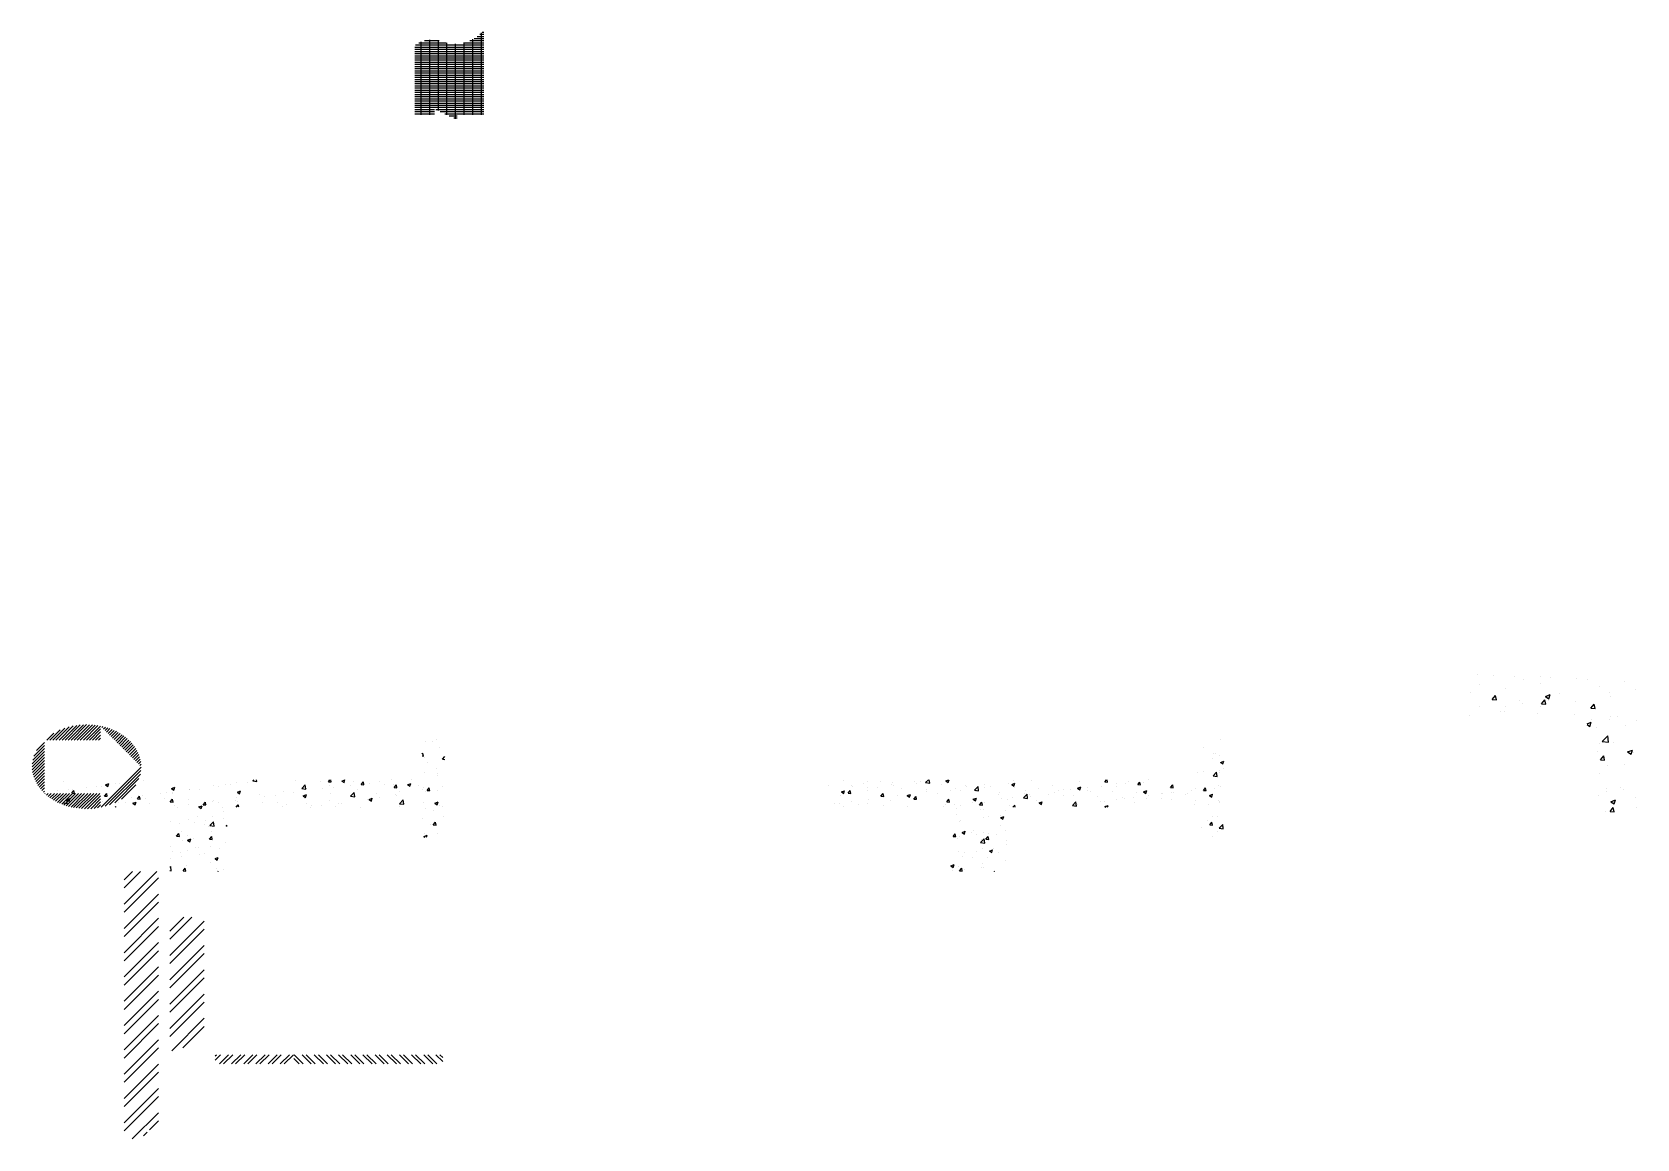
# Paper-space layout 'Layout1' of a CAD drawing. Extents: x -48985 to 14169573, y -18818 to 9731621.
# Drawn here: x 1650 to 36656, y 48474 to 72622 of the extents above; entities that cross this region are included whole.
import ezdxf

# ---------------------------------------------------------------- set-up
doc = ezdxf.new("R2010")
doc.units = 0
doc.header["$LTSCALE"] = 1000
doc.layers.get('0').update_dxf_attribs({"linetype": 'CONTINUOUS'})
doc.layers.add('DIM', color=2, linetype='CONTINUOUS')

# ---------------------------------------------------------------- blocks, each defined once
blk = doc.blocks.new('*X')
at = {"color": 0}
for p, q in [((59569, 52828), (59569, 52828)), ((59735, 52837), (59735, 52837)), ((59806, 52888), (59806, 52888)), ((76915, 52871), (76915, 52871)), ((59500, 52558), (59517, 52579)), ((59500, 52519), (59529, 52516)), ((59529, 52516), (59517, 52579)), ((59884, 52695), (59884, 52695)), ((59944, 52452), (60000, 52510)), ((76554, 52697), (76554, 52697)), ((76764, 52562), (76764, 52562)), ((76803, 52565), (76803, 52565)), ((76903, 52538), (76903, 52538)), ((59557, 52495), (59557, 52495)), ((59611, 52377), (59611, 52377)), ((59944, 52452), (60000, 52444)), ((76749, 52469), (76749, 52469)), ((76917, 52380), (76987, 52407)), ((76917, 52380), (76967, 52347)), ((76967, 52347), (76987, 52407)), ((59545, 52162), (59545, 52162)), ((59822, 52242), (59822, 52242)), ((59841, 52131), (59841, 52131)), ((59842, 52098), (59842, 52098)), ((76405, 52149), (76405, 52149)), ((76540, 52171), (76540, 52171)), ((76755, 52083), (76833, 52165)), ((76755, 52083), (76844, 52070)), ((76844, 52069), (76833, 52164)), ((76888, 52166), (76888, 52166)), ((76891, 52205), (76891, 52205)), ((76989, 52249), (76989, 52249)), ((51681, 51963), (51681, 51963)), ((52172, 51841), (52172, 51841)), ((52393, 51851), (52393, 51851)), ((52504, 51844), (52504, 51844)), ((52596, 51889), (52666, 51916)), ((52596, 51889), (52646, 51855)), ((52646, 51855), (52666, 51916)), ((52803, 51924), (52803, 51924)), ((52898, 51915), (52898, 51915)), ((53054, 51957), (53054, 51957)), ((53087, 51944), (53087, 51944)), ((53418, 51990), (53418, 51990)), ((54034, 51809), (54104, 51836)), ((54034, 51809), (54083, 51775)), ((54083, 51775), (54104, 51836)), ((54944, 51867), (54944, 51867)), ((55061, 51861), (55061, 51861)), ((55218, 51894), (55218, 51894)), ((55312, 51894), (55312, 51894)), ((55457, 51937), (55457, 51937)), ((55691, 51944), (55691, 51944)), ((55801, 51994), (55801, 51994)), ((55808, 51975), (55832, 52000)), ((55808, 51975), (55897, 51961)), ((55897, 51961), (55892, 52000)), ((56743, 51981), (56743, 51981)), ((56875, 51809), (56953, 51890)), ((56875, 51809), (56964, 51795)), ((56964, 51795), (56953, 51890)), ((56983, 51813), (56983, 51813)), ((57277, 51959), (57277, 51959)), ((57456, 51957), (57492, 52000)), ((57456, 51957), (57516, 51952)), ((57488, 51877), (57488, 51877)), ((57516, 51952), (57507, 52000)), ((57570, 51832), (57570, 51832)), ((57748, 51971), (57818, 51998)), ((57748, 51971), (57798, 51938)), ((57798, 51938), (57818, 51998)), ((57811, 51936), (57811, 51936)), ((57949, 51882), (57949, 51882)), ((58007, 51952), (58007, 51952)), ((58173, 51895), (58221, 51952)), ((58173, 51895), (58233, 51889)), ((58233, 51889), (58221, 51952)), ((58345, 51913), (58345, 51913)), ((58580, 51965), (58580, 51965)), ((58676, 51898), (58676, 51898)), ((58831, 51998), (58831, 51998)), ((58879, 51891), (58879, 51891)), ((58890, 51832), (58939, 51889)), ((58890, 51832), (58950, 51827)), ((58950, 51827), (58939, 51889)), ((59185, 51891), (59255, 51918)), ((59185, 51891), (59235, 51858)), ((59235, 51858), (59255, 51918)), ((59259, 51998), (59259, 51998)), ((59412, 51868), (59412, 51868)), ((59533, 51829), (59533, 51829)), ((59608, 51769), (59656, 51827)), ((59667, 51764), (59656, 51826)), ((59946, 51846), (59946, 51846)), ((68363, 51881), (68363, 51881)), ((68686, 51993), (68686, 51993)), ((68874, 51881), (68874, 51881)), ((68897, 51859), (68897, 51859)), ((69124, 51914), (69124, 51914)), ((69220, 51971), (69220, 51971)), ((69225, 51824), (69225, 51824)), ((69431, 51836), (69431, 51836)), ((69503, 51964), (69503, 51964)), ((69730, 51888), (69730, 51888)), ((69754, 51948), (69754, 51948)), ((69792, 51864), (69792, 51864)), ((69965, 51814), (69965, 51814)), ((70250, 51963), (70250, 51963)), ((70288, 51926), (70288, 51926)), ((70375, 51964), (70375, 51964)), ((70484, 51937), (70545, 52000)), ((70484, 51937), (70573, 51923)), ((70573, 51923), (70564, 52000)), ((70822, 51903), (70822, 51903)), ((70926, 51976), (70989, 52000)), ((70926, 51976), (70975, 51942)), ((70975, 51942), (70995, 52000)), ((71132, 51818), (71132, 51818)), ((71356, 51880), (71356, 51880)), ((71382, 51851), (71382, 51851)), ((71551, 51771), (71629, 51852)), ((71640, 51757), (71629, 51852)), ((71761, 51901), (71761, 51901)), ((71776, 51840), (71776, 51840)), ((71889, 51858), (71889, 51858)), ((72289, 51910), (72289, 51910)), ((72363, 51896), (72433, 51922)), ((72363, 51896), (72412, 51862)), ((72392, 51984), (72392, 51984)), ((72412, 51862), (72433, 51922)), ((72423, 51835), (72423, 51835)), ((72794, 51974), (72794, 51974)), ((72957, 51813), (72957, 51813)), ((73250, 51868), (73250, 51868)), ((73800, 51815), (73870, 51842)), ((73800, 51815), (73850, 51782)), ((73833, 51968), (73833, 51968)), ((73850, 51782), (73870, 51842)), ((74019, 51839), (74019, 51839)), ((74320, 51851), (74320, 51851)), ((74393, 51956), (74430, 52000)), ((74393, 51956), (74452, 51950)), ((74452, 51950), (74443, 52000)), ((74651, 51922), (74651, 51922)), ((74656, 51849), (74656, 51849)), ((74839, 51926), (74839, 51926)), ((74901, 51955), (74901, 51955)), ((75110, 51893), (75158, 51950)), ((75110, 51893), (75170, 51888)), ((75170, 51888), (75158, 51950)), ((75239, 51949), (75239, 51949)), ((75353, 51996), (75353, 51996)), ((75827, 51830), (75875, 51888)), ((75827, 51830), (75887, 51825)), ((75887, 51825), (75875, 51888)), ((76544, 51767), (76593, 51825)), ((76604, 51762), (76593, 51825)), ((76879, 51873), (76879, 51873)), ((76909, 51859), (76909, 51859)), ((51543, 51758), (51543, 51758)), ((51672, 51497), (51749, 51578)), ((51744, 51673), (51744, 51673)), ((51761, 51483), (51749, 51578)), ((51756, 51566), (51826, 51593)), ((51793, 51791), (51793, 51791)), ((51806, 51533), (51826, 51593)), ((51857, 51707), (51905, 51765)), ((51857, 51707), (51916, 51702)), ((51880, 51781), (51880, 51781)), ((51916, 51702), (51905, 51765)), ((51920, 51744), (51920, 51744)), ((52278, 51651), (52278, 51651)), ((52574, 51644), (52622, 51702)), ((52574, 51644), (52634, 51639)), ((52634, 51639), (52622, 51702)), ((52812, 51628), (52812, 51628)), ((52886, 51582), (52886, 51582)), ((53169, 51612), (53169, 51612)), ((53291, 51582), (53339, 51639)), ((53291, 51582), (53351, 51576)), ((53351, 51576), (53339, 51639)), ((53346, 51605), (53346, 51605)), ((53406, 51657), (53406, 51657)), ((53469, 51594), (53469, 51594)), ((53801, 51695), (53801, 51695)), ((53880, 51583), (53880, 51583)), ((53919, 51728), (53919, 51728)), ((54008, 51519), (54057, 51576)), ((54051, 51728), (54051, 51728)), ((54052, 51694), (54052, 51694)), ((54068, 51514), (54057, 51576)), ((54424, 51792), (54424, 51792)), ((54430, 51778), (54430, 51778)), ((54635, 51794), (54635, 51794)), ((55445, 51604), (55445, 51604)), ((55471, 51729), (55541, 51756)), ((55471, 51729), (55520, 51695)), ((55520, 51695), (55541, 51756)), ((55950, 51668), (55950, 51668)), ((56059, 51633), (56059, 51633)), ((56309, 51666), (56309, 51666)), ((56469, 51743), (56469, 51743)), ((56688, 51716), (56688, 51716)), ((56908, 51649), (56978, 51676)), ((56908, 51649), (56958, 51615)), ((56927, 51598), (56927, 51598)), ((56958, 51615), (56978, 51676)), ((57320, 51799), (57320, 51799)), ((57510, 51698), (57510, 51698)), ((57942, 51644), (58020, 51725)), ((57942, 51644), (58031, 51630)), ((57995, 51620), (57995, 51620)), ((58031, 51630), (58020, 51725)), ((58093, 51798), (58093, 51798)), ((58333, 51579), (58333, 51579)), ((58345, 51569), (58415, 51596)), ((58395, 51535), (58415, 51595)), ((58509, 51690), (58509, 51690)), ((58568, 51603), (58568, 51603)), ((58916, 51679), (58916, 51679)), ((58946, 51653), (58946, 51653)), ((59014, 51754), (59014, 51754)), ((59499, 51779), (59499, 51779)), ((59578, 51736), (59578, 51736)), ((59608, 51769), (59667, 51764)), ((59828, 51769), (59828, 51769)), ((68626, 51664), (68626, 51664)), ((68648, 51733), (68718, 51760)), ((68648, 51733), (68698, 51700)), ((68698, 51700), (68718, 51760)), ((68712, 51754), (68712, 51754)), ((68793, 51705), (68841, 51763)), ((68793, 51705), (68853, 51700)), ((68853, 51700), (68842, 51763)), ((69209, 51764), (69209, 51764)), ((69511, 51643), (69559, 51700)), ((69511, 51643), (69570, 51638)), ((69570, 51637), (69559, 51700)), ((69871, 51653), (69871, 51653)), ((70085, 51653), (70155, 51680)), ((70085, 51653), (70135, 51620)), ((70121, 51685), (70121, 51685)), ((70135, 51619), (70155, 51680)), ((70228, 51580), (70276, 51637)), ((70228, 51580), (70288, 51575)), ((70238, 51630), (70238, 51630)), ((70288, 51575), (70276, 51637)), ((70499, 51791), (70499, 51791)), ((70500, 51735), (70500, 51735)), ((70751, 51701), (70751, 51701)), ((71033, 51769), (71033, 51769)), ((71256, 51765), (71256, 51765)), ((71522, 51573), (71592, 51600)), ((71551, 51771), (71640, 51758)), ((71566, 51746), (71566, 51746)), ((71572, 51539), (71592, 51600)), ((72083, 51668), (72083, 51668)), ((72100, 51724), (72100, 51724)), ((72129, 51590), (72129, 51590)), ((72277, 51577), (72277, 51577)), ((72380, 51623), (72380, 51623)), ((72619, 51606), (72697, 51687)), ((72619, 51606), (72708, 51592)), ((72634, 51701), (72634, 51701)), ((72667, 51768), (72667, 51768)), ((72708, 51592), (72697, 51687)), ((72758, 51673), (72758, 51673)), ((72782, 51641), (72782, 51641)), ((73168, 51678), (73168, 51678)), ((73301, 51716), (73301, 51716)), ((73390, 51756), (73390, 51756)), ((73489, 51649), (73489, 51649)), ((73491, 51790), (73491, 51790)), ((73640, 51789), (73640, 51789)), ((73702, 51656), (73702, 51656)), ((73815, 51787), (73815, 51787)), ((74025, 51768), (74025, 51768)), ((74073, 51749), (74073, 51749)), ((74235, 51633), (74235, 51633)), ((74558, 51745), (74558, 51745)), ((74769, 51611), (74769, 51611)), ((74827, 51593), (74827, 51593)), ((75017, 51610), (75017, 51610)), ((75092, 51723), (75092, 51723)), ((75237, 51735), (75307, 51762)), ((75237, 51735), (75287, 51702)), ((75287, 51702), (75307, 51762)), ((75303, 51588), (75303, 51588)), ((75341, 51663), (75341, 51663)), ((75621, 51599), (75621, 51599)), ((75626, 51700), (75626, 51700)), ((75648, 51694), (75648, 51694)), ((75846, 51727), (75846, 51727)), ((75898, 51726), (75898, 51726)), ((76160, 51677), (76160, 51677)), ((76204, 51699), (76204, 51699)), ((76277, 51776), (76277, 51776)), ((76365, 51802), (76365, 51802)), ((76544, 51767), (76604, 51762)), ((76674, 51655), (76744, 51682)), ((76674, 51655), (76724, 51622)), ((76694, 51655), (76694, 51655)), ((76724, 51622), (76744, 51682)), ((76787, 51799), (76787, 51799)), ((51672, 51497), (51761, 51483)), ((51756, 51566), (51806, 51533)), ((51868, 51448), (51868, 51448)), ((51909, 51446), (51909, 51446)), ((51955, 51539), (51955, 51539)), ((52381, 51518), (52381, 51518)), ((52489, 51516), (52489, 51516)), ((52540, 51530), (52540, 51530)), ((52791, 51562), (52791, 51562)), ((52804, 51400), (52817, 51413)), ((52818, 51400), (52817, 51413)), ((52886, 51494), (52886, 51494)), ((53023, 51494), (53023, 51494)), ((53193, 51486), (53263, 51513)), ((53193, 51486), (53243, 51453)), ((53243, 51453), (53263, 51513)), ((53557, 51471), (53557, 51471)), ((54008, 51519), (54068, 51514)), ((54090, 51449), (54090, 51449)), ((54167, 51384), (54167, 51384)), ((54412, 51459), (54412, 51459)), ((54413, 51560), (54413, 51560)), ((54624, 51426), (54624, 51426)), ((54630, 51406), (54700, 51433)), ((54630, 51406), (54680, 51373)), ((54680, 51373), (54701, 51433)), ((54726, 51456), (54774, 51514)), ((54726, 51456), (54785, 51451)), ((54785, 51451), (54774, 51514)), ((54798, 51467), (54798, 51467)), ((54931, 51534), (54931, 51534)), ((54947, 51538), (54947, 51538)), ((55049, 51500), (55049, 51500)), ((55158, 51403), (55158, 51403)), ((55427, 51550), (55427, 51550)), ((55448, 51400), (55491, 51451)), ((55481, 51515), (55481, 51515)), ((55500, 51400), (55491, 51451)), ((56015, 51493), (56015, 51493)), ((56343, 51498), (56343, 51498)), ((56457, 51410), (56457, 51410)), ((56549, 51470), (56549, 51470)), ((56971, 51481), (56971, 51481)), ((57057, 51405), (57057, 51405)), ((57082, 51448), (57082, 51448)), ((57307, 51438), (57307, 51438)), ((57476, 51545), (57476, 51545)), ((57616, 51425), (57616, 51425)), ((57686, 51487), (57686, 51487)), ((57749, 51478), (57749, 51478)), ((58150, 51402), (58150, 51402)), ((58317, 51571), (58317, 51571)), ((58345, 51569), (58395, 51535)), ((59001, 51421), (59001, 51421)), ((59010, 51478), (59088, 51559)), ((59010, 51478), (59099, 51464)), ((59099, 51464), (59088, 51559)), ((59521, 51496), (59521, 51496)), ((59565, 51375), (59565, 51375)), ((59782, 51489), (59852, 51515)), ((59782, 51489), (59832, 51455)), ((59832, 51455), (59852, 51515)), ((59881, 51429), (59881, 51429)), ((59944, 51425), (59944, 51425)), ((68487, 51485), (68487, 51485)), ((68611, 51487), (68611, 51487)), ((68700, 51421), (68700, 51421)), ((68861, 51520), (68861, 51520)), ((69021, 51462), (69021, 51462)), ((69213, 51491), (69213, 51491)), ((69240, 51569), (69240, 51569)), ((69555, 51440), (69555, 51440)), ((69718, 51555), (69718, 51555)), ((70089, 51417), (70089, 51417)), ((70869, 51424), (70869, 51424)), ((70917, 51468), (70917, 51468)), ((70945, 51517), (70993, 51575)), ((70945, 51517), (71005, 51512)), ((71005, 51512), (70993, 51575)), ((71119, 51457), (71119, 51457)), ((71157, 51372), (71157, 51372)), ((71244, 51432), (71244, 51432)), ((71498, 51507), (71498, 51507)), ((71500, 51568), (71500, 51568)), ((71522, 51573), (71572, 51539)), ((71662, 51454), (71711, 51512)), ((71662, 51454), (71722, 51449)), ((71690, 51350), (71690, 51350)), ((71722, 51449), (71711, 51512)), ((71740, 51348), (71740, 51348)), ((71763, 51507), (71763, 51507)), ((72323, 51448), (72323, 51448)), ((72387, 51400), (72428, 51449)), ((72437, 51400), (72428, 51449)), ((72906, 51549), (72906, 51549)), ((72960, 51493), (73030, 51520)), ((72960, 51493), (73009, 51459)), ((73009, 51459), (73030, 51520)), ((73686, 51440), (73764, 51521)), ((73686, 51440), (73775, 51426)), ((73756, 51444), (73756, 51444)), ((73775, 51426), (73764, 51521)), ((73803, 51454), (73803, 51454)), ((74308, 51518), (74308, 51518)), ((74388, 51528), (74388, 51528)), ((74397, 51413), (74467, 51440)), ((74397, 51413), (74416, 51400)), ((74453, 51400), (74467, 51440)), ((74638, 51561), (74638, 51561)), ((75038, 51499), (75038, 51499)), ((75837, 51566), (75837, 51566)), ((76353, 51469), (76353, 51469)), ((76371, 51543), (76371, 51543)), ((76646, 51465), (76646, 51465)), ((76866, 51540), (76866, 51540)), ((76896, 51498), (76896, 51498)), ((76905, 51521), (76905, 51521)), ((54400, 51126), (54400, 51126)), ((54594, 51197), (54594, 51197)), ((54919, 51201), (54919, 51201)), ((55164, 51155), (55164, 51155)), ((55177, 51298), (55177, 51298)), ((59509, 51163), (59509, 51163)), ((59752, 51335), (59752, 51335)), ((59962, 51200), (59962, 51200)), ((71157, 51248), (71157, 51248)), ((71235, 51112), (71235, 51112)), ((71751, 51174), (71751, 51174)), ((71866, 51196), (71866, 51196)), ((72117, 51229), (72117, 51229)), ((72119, 51170), (72189, 51197)), ((72119, 51170), (72169, 51137)), ((72169, 51137), (72189, 51197)), ((72224, 51327), (72224, 51327)), ((76746, 51203), (76746, 51203)), ((76854, 51207), (76854, 51207)), ((54011, 51097), (54011, 51097)), ((54214, 51052), (54214, 51052)), ((54250, 50878), (54250, 50878)), ((54535, 51073), (54535, 51073)), ((54748, 51029), (54748, 51029)), ((54786, 51106), (54786, 51106)), ((54833, 50978), (54833, 50978)), ((54873, 51001), (54951, 51082)), ((54873, 51001), (54962, 50987)), ((54962, 50987), (54951, 51082)), ((55227, 51004), (55250, 51012)), ((55227, 51004), (55250, 50988)), ((59681, 51030), (59681, 51030)), ((59746, 51017), (59795, 51074)), ((59746, 51017), (59806, 51012)), ((59806, 51012), (59795, 51074)), ((71232, 51099), (71232, 51099)), ((71539, 50898), (71539, 50898)), ((72122, 50998), (72122, 50998)), ((72232, 50884), (72232, 50884)), ((76500, 50957), (76501, 50957)), ((76500, 50955), (76501, 50957)), ((76633, 51104), (76633, 51104)), ((76683, 51015), (76731, 51073)), ((76683, 51015), (76743, 51010)), ((76743, 51010), (76731, 51073)), ((76888, 50944), (76966, 51025)), ((76888, 50944), (76977, 50930)), ((76977, 50930), (76966, 51025)), ((76986, 50983), (76986, 50983)), ((54147, 50767), (54195, 50824)), ((54147, 50767), (54207, 50761)), ((54207, 50761), (54195, 50824)), ((54272, 50678), (54272, 50678)), ((54387, 50681), (54457, 50708)), ((54387, 50681), (54437, 50648)), ((54388, 50793), (54388, 50793)), ((54437, 50648), (54457, 50708)), ((54523, 50711), (54523, 50711)), ((54864, 50704), (54913, 50761)), ((54864, 50704), (54924, 50699)), ((54901, 50761), (54901, 50761)), ((54907, 50868), (54907, 50868)), ((54924, 50699), (54913, 50761)), ((59539, 50763), (59609, 50790)), ((59539, 50763), (59559, 50750)), ((59553, 50826), (59553, 50826)), ((59595, 50750), (59609, 50790)), ((59840, 50832), (59840, 50832)), ((71084, 50765), (71132, 50823)), ((71084, 50765), (71144, 50760)), ((71144, 50760), (71132, 50822)), ((71173, 50727), (71173, 50727)), ((71220, 50766), (71220, 50766)), ((71279, 50848), (71349, 50875)), ((71279, 50848), (71329, 50814)), ((71329, 50814), (71349, 50875)), ((71496, 50839), (71496, 50839)), ((71603, 50801), (71603, 50801)), ((71684, 50632), (71762, 50713)), ((71706, 50704), (71706, 50704)), ((71739, 50841), (71739, 50841)), ((71773, 50618), (71762, 50713)), ((71801, 50702), (71849, 50760)), ((71801, 50702), (71861, 50697)), ((71861, 50697), (71849, 50760)), ((71854, 50834), (71854, 50834)), ((72029, 50816), (72029, 50816)), ((72240, 50682), (72240, 50682)), ((76749, 50759), (76749, 50759)), ((76842, 50874), (76842, 50874)), ((54020, 50541), (54020, 50541)), ((54049, 50428), (54049, 50428)), ((54376, 50460), (54376, 50460)), ((54553, 50518), (54553, 50518)), ((54632, 50528), (54632, 50528)), ((54895, 50535), (54895, 50535)), ((55087, 50496), (55087, 50496)), ((55215, 50628), (55215, 50628)), ((71208, 50433), (71208, 50433)), ((71590, 50440), (71590, 50440)), ((71684, 50632), (71773, 50618)), ((71727, 50508), (71727, 50508)), ((71876, 50445), (71946, 50472)), ((71876, 50445), (71926, 50412)), ((71926, 50412), (71946, 50472)), ((71969, 50490), (71969, 50490)), ((72240, 50579), (72240, 50579)), ((54009, 50284), (54009, 50284)), ((54230, 50407), (54230, 50407)), ((54260, 50317), (54260, 50317)), ((54638, 50367), (54638, 50367)), ((54764, 50384), (54764, 50384)), ((54883, 50202), (54883, 50202)), ((54984, 50279), (55054, 50305)), ((54984, 50279), (55034, 50245)), ((55034, 50245), (55054, 50305)), ((71297, 50330), (71297, 50330)), ((71340, 50407), (71340, 50407)), ((71497, 50302), (71497, 50302)), ((71715, 50175), (71715, 50175)), ((71831, 50308), (71831, 50308)), ((72081, 50402), (72081, 50402)), ((72228, 50246), (72228, 50246)), ((53000, 49288), (53712, 50000)), ((53000, 49818), (53182, 50000)), ((53000, 49641), (53359, 50000)), ((54000, 50091), (54017, 50108)), ((54000, 50017), (54028, 50013)), ((54028, 50013), (54017, 50108)), ((54286, 50015), (54334, 50072)), ((54286, 50015), (54346, 50009)), ((54346, 50009), (54334, 50072)), ((54355, 50010), (54355, 50010)), ((54363, 50127), (54363, 50127)), ((55007, 50055), (55007, 50055)), ((55044, 50000), (55051, 50009)), ((55053, 50000), (55051, 50009)), ((55174, 50031), (55174, 50031)), ((71036, 50123), (71106, 50150)), ((71036, 50123), (71086, 50089)), ((71077, 50012), (71077, 50012)), ((71086, 50089), (71106, 50150)), ((71195, 50100), (71195, 50100)), ((71223, 50013), (71271, 50070)), ((71223, 50013), (71282, 50008)), ((71282, 50008), (71271, 50070)), ((71327, 50045), (71327, 50045)), ((71706, 50095), (71706, 50095)), ((71737, 50082), (71737, 50082)), ((71982, 50000), (71988, 50008)), ((71989, 50000), (71988, 50008)), ((53000, 49111), (53750, 49861)), ((53000, 48757), (53750, 49507)), ((53000, 48581), (53750, 49331)), ((53000, 48227), (53750, 48977)), ((53000, 48050), (53750, 48800)), ((54000, 48697), (54303, 49000)), ((54000, 48520), (54480, 49000)), ((54000, 48166), (54750, 48916)), ((54000, 47990), (54750, 48740)), ((53000, 47697), (53750, 48447)), ((54000, 47636), (54750, 48386)), ((53000, 47520), (53750, 48270)), ((54000, 47459), (54750, 48209)), ((53000, 47166), (53750, 47916)), ((54000, 47106), (54750, 47856)), ((53000, 46990), (53750, 47740)), ((54000, 46929), (54750, 47679)), ((53000, 46636), (53750, 47386)), ((53000, 46459), (53750, 47209)), ((54000, 46575), (54750, 47325)), ((54000, 46399), (54750, 47149)), ((53000, 46106), (53750, 46856)), ((53000, 45929), (53750, 46679)), ((54039, 46084), (54750, 46795)), ((54280, 46148), (54750, 46618)), ((53000, 45575), (53750, 46325)), ((53000, 45399), (53750, 46149)), ((54989, 45974), (55016, 46000)), ((54989, 45885), (55104, 46000)), ((55081, 45800), (55281, 46000)), ((55169, 45800), (55369, 46000)), ((55346, 45800), (55546, 46000)), ((55434, 45800), (55634, 46000)), ((55611, 45800), (55811, 46000)), ((55699, 45800), (55899, 46000)), ((55876, 45800), (56076, 46000)), ((55965, 45800), (56165, 46000)), ((56141, 45800), (56341, 46000)), ((56230, 45800), (56430, 46000)), ((56407, 45800), (56607, 46000)), ((56495, 45800), (56695, 46000)), ((56907, 45800), (56707, 46000)), ((57084, 45800), (56884, 46000)), ((57172, 45800), (56972, 46000)), ((57349, 45800), (57149, 46000)), ((57438, 45800), (57238, 46000)), ((57614, 45800), (57414, 46000)), ((57703, 45800), (57503, 46000)), ((57880, 45800), (57680, 46000)), ((57968, 45800), (57768, 46000)), ((58145, 45800), (57945, 46000)), ((58233, 45800), (58033, 46000)), ((58410, 45800), (58210, 46000)), ((58498, 45800), (58298, 46000)), ((58675, 45800), (58475, 46000)), ((58763, 45800), (58563, 46000)), ((58940, 45800), (58740, 46000)), ((59029, 45800), (58829, 46000)), ((59205, 45800), (59005, 46000)), ((59294, 45800), (59094, 46000)), ((59471, 45800), (59271, 46000)), ((59559, 45800), (59359, 46000)), ((59736, 45800), (59536, 46000)), ((59824, 45800), (59624, 46000)), ((59950, 45851), (59801, 46000)), ((59950, 45939), (59889, 46000)), ((53000, 45045), (53750, 45795)), ((56819, 45800), (56700, 45919)), ((53000, 44868), (53750, 45618)), ((53000, 44515), (53750, 45265)), ((53000, 44338), (53750, 45088)), ((53179, 44164), (53750, 44734)), ((53552, 44360), (53750, 44558)), ((53421, 44228), (53506, 44313)), ((7172, 35719), (7385, 35719)), ((7250, 34639), (7250, 35732)), ((7375, 34701), (7375, 35721)), ((7832, 35719), (8034, 35719)), ((7875, 34639), (7875, 35739)), ((7894, 35750), (8034, 35750)), ((7941, 35781), (8034, 35781)), ((7979, 35812), (8034, 35812)), ((8000, 34639), (8000, 35832)), ((8012, 35844), (8034, 35844)), ((7030, 35625), (8034, 35625)), ((7030, 35594), (8034, 35594)), ((7030, 35562), (8034, 35562)), ((7030, 35531), (8034, 35531)), ((7030, 35500), (8034, 35500)), ((7041, 35656), (8034, 35656)), ((7092, 35688), (7487, 35688)), ((7125, 34639), (7125, 35703)), ((7500, 34641), (7500, 35685)), ((7625, 34581), (7625, 35673)), ((7738, 35688), (8034, 35688)), ((7750, 34639), (7750, 35691)), ((7030, 35469), (8034, 35469)), ((7030, 35438), (8034, 35438)), ((7030, 35406), (8034, 35406)), ((7030, 35375), (8034, 35375)), ((7030, 35344), (8034, 35344)), ((7030, 35312), (8034, 35312)), ((7030, 35281), (8034, 35281)), ((7030, 35250), (8034, 35250)), ((7030, 35219), (8034, 35219)), ((7030, 35188), (8034, 35188)), ((7030, 35156), (8034, 35156)), ((7030, 35125), (8034, 35125)), ((7030, 35094), (8034, 35094)), ((7030, 35062), (8034, 35062)), ((7030, 35031), (8034, 35031)), ((7030, 35000), (8034, 35000)), ((7030, 34969), (8034, 34969)), ((7030, 34938), (8034, 34938)), ((7030, 34906), (8034, 34906)), ((7030, 34875), (8034, 34875)), ((7030, 34844), (8034, 34844)), ((7030, 34812), (8034, 34812)), ((7030, 34781), (8034, 34781)), ((7030, 34750), (8034, 34750)), ((7030, 34719), (7317, 34719)), ((7030, 34688), (7317, 34688)), ((7030, 34656), (7317, 34656)), ((7338, 34719), (8034, 34719)), ((7403, 34688), (8034, 34688)), ((7468, 34656), (8034, 34656)), ((7534, 34625), (7647, 34625)), ((7599, 34594), (7647, 34594)), ((22485, 26494), (22485, 26494)), ((22714, 26478), (22714, 26478)), ((23019, 26472), (23019, 26472)), ((23152, 26434), (23152, 26434)), ((23403, 26467), (23403, 26467)), ((23407, 26373), (23407, 26373)), ((23553, 26449), (23553, 26449)), ((23920, 26444), (23920, 26444)), ((24087, 26426), (24087, 26426)), ((24621, 26404), (24621, 26404)), ((22382, 26234), (22382, 26234)), ((22521, 26350), (22521, 26350)), ((22701, 26136), (22749, 26193)), ((22760, 26131), (22749, 26193)), ((22887, 26298), (22887, 26298)), ((23474, 26180), (23544, 26207)), ((23474, 26180), (23524, 26146)), ((23524, 26146), (23544, 26207)), ((23679, 26228), (23679, 26228)), ((24262, 26328), (24262, 26328)), ((24400, 26238), (24400, 26238)), ((24413, 26175), (24413, 26175)), ((24779, 26288), (24779, 26288)), ((22513, 26028), (22513, 26028)), ((22701, 26136), (22760, 26131)), ((22825, 25961), (22825, 25961)), ((22875, 25965), (22875, 25965)), ((22889, 26039), (22889, 26039)), ((23096, 26128), (23096, 26128)), ((23140, 26072), (23140, 26072)), ((23358, 25938), (23358, 25938)), ((23395, 26040), (23395, 26040)), ((23418, 26073), (23466, 26131)), ((23418, 26073), (23478, 26068)), ((23478, 26068), (23466, 26131)), ((23518, 26122), (23518, 26122)), ((23892, 25915), (23892, 25915)), ((23908, 26111), (23908, 26111)), ((24135, 26010), (24183, 26068)), ((24135, 26010), (24195, 26005)), ((24195, 26005), (24183, 26068)), ((1726, 25546), (1873, 25693)), ((1770, 25546), (1944, 25720)), ((1814, 25546), (2006, 25738)), ((1858, 25546), (2063, 25751)), ((1902, 25546), (2116, 25760)), ((1947, 25546), (2166, 25766)), ((1991, 25546), (2214, 25769)), ((2035, 25546), (2259, 25770)), ((2079, 25546), (2302, 25769)), ((2123, 25546), (2344, 25767)), ((2168, 25546), (2384, 25763)), ((2212, 25546), (2423, 25757)), ((2256, 25546), (2460, 25750)), ((2300, 25546), (2462, 25708)), ((2483, 25729), (2496, 25743)), ((2505, 25707), (2532, 25734)), ((2527, 25685), (2566, 25724)), ((2549, 25663), (2599, 25712)), ((2571, 25641), (2631, 25700)), ((2593, 25618), (2662, 25687)), ((2615, 25596), (2692, 25673)), ((22370, 25901), (22370, 25901)), ((24081, 25781), (24141, 25804)), ((24081, 25770), (24121, 25744)), ((24103, 25781), (24103, 25781)), ((24121, 25743), (24141, 25804)), ((24137, 25844), (24137, 25844)), ((24221, 25731), (24221, 25731)), ((24401, 25842), (24401, 25842)), ((24426, 25893), (24426, 25893)), ((24516, 25894), (24516, 25894)), ((24637, 25759), (24637, 25759)), ((24804, 25831), (24804, 25831)), ((1493, 25313), (1647, 25468)), ((1529, 25394), (1647, 25512)), ((1681, 25546), (1783, 25647)), ((2344, 25546), (2462, 25664)), ((2389, 25546), (2462, 25619)), ((2433, 25546), (2462, 25575)), ((2638, 25574), (2720, 25657)), ((2660, 25552), (2748, 25641)), ((2682, 25530), (2775, 25624)), ((2704, 25508), (2801, 25606)), ((2726, 25486), (2827, 25587)), ((2748, 25464), (2851, 25567)), ((2770, 25442), (2874, 25546)), ((2792, 25420), (2896, 25523)), ((2814, 25398), (2917, 25500)), ((2836, 25375), (2937, 25476)), ((2858, 25353), (2956, 25450)), ((24253, 25499), (24253, 25499)), ((24301, 25527), (24379, 25608)), ((24301, 25527), (24390, 25513)), ((24390, 25513), (24379, 25608)), ((24389, 25509), (24389, 25509)), ((24461, 25512), (24461, 25512)), ((1467, 25155), (1647, 25335)), ((1469, 25201), (1647, 25379)), ((1469, 25113), (1647, 25291)), ((1474, 25074), (1647, 25247)), ((1476, 25253), (1647, 25424)), ((2881, 25331), (2973, 25424)), ((2903, 25309), (2990, 25396)), ((2925, 25287), (3005, 25367)), ((2947, 25265), (3019, 25337)), ((2969, 25243), (3030, 25304)), ((2991, 25221), (3040, 25270)), ((3013, 25199), (3048, 25233)), ((24227, 25385), (24227, 25385)), ((24274, 25258), (24322, 25316)), ((24274, 25258), (24334, 25253)), ((24334, 25253), (24322, 25316)), ((24668, 25374), (24738, 25401)), ((24668, 25374), (24718, 25341)), ((24718, 25341), (24738, 25401)), ((24761, 25362), (24761, 25362)), ((1482, 25038), (1647, 25203)), ((1493, 25004), (1647, 25159)), ((1505, 24972), (1647, 25114)), ((1519, 24942), (1647, 25070)), ((1535, 24913), (1647, 25026)), ((1551, 24886), (1647, 24982)), ((2472, 24569), (3053, 25150)), ((2530, 24583), (3050, 25103)), ((2594, 24603), (3041, 25049)), ((2668, 24633), (3021, 24985)), ((3035, 25177), (3052, 25193)), ((24259, 25062), (24259, 25062)), ((24377, 25176), (24377, 25176)), ((24621, 25188), (24621, 25188)), ((1569, 24860), (1647, 24938)), ((1588, 24835), (1647, 24893)), ((1609, 24811), (1647, 24849)), ((1630, 24788), (1647, 24805)), ((1652, 24766), (1657, 24770)), ((1676, 24745), (1701, 24770)), ((1700, 24725), (1745, 24770)), ((1725, 24706), (1790, 24770)), ((1752, 24689), (1834, 24770)), ((1779, 24672), (1878, 24770)), ((1807, 24655), (1922, 24770)), ((1836, 24640), (1966, 24770)), ((1866, 24626), (2010, 24770)), ((1897, 24613), (2055, 24770)), ((1930, 24601), (2099, 24770)), ((1963, 24591), (2143, 24770)), ((1998, 24581), (2187, 24770)), ((2033, 24572), (2231, 24770)), ((2070, 24564), (2276, 24770)), ((2107, 24558), (2320, 24770)), ((2146, 24553), (2364, 24770)), ((2187, 24549), (2408, 24770)), ((2229, 24547), (2452, 24770)), ((2768, 24688), (2974, 24895)), ((24243, 24739), (24243, 24739)), ((24358, 24793), (24358, 24793)), ((24364, 24843), (24364, 24843)), ((24566, 24851), (24566, 24851)), ((24609, 24826), (24609, 24826)), ((2273, 24547), (2462, 24735)), ((2319, 24548), (2462, 24691)), ((2367, 24552), (2462, 24647)), ((2417, 24559), (2462, 24603)), ((24352, 24510), (24352, 24510)), ((24413, 24506), (24461, 24564)), ((24413, 24506), (24472, 24501)), ((24424, 24649), (24494, 24676)), ((24424, 24649), (24474, 24616)), ((24472, 24501), (24461, 24564)), ((24474, 24616), (24494, 24676)), ((24777, 24717), (24777, 24717)), ((24801, 24565), (24801, 24565))]:
    blk.add_line(p, q, dxfattribs=at)

psp = doc.layouts.get("Layout1")

# ---------------------------------------------------------------- block references
at = {"color": 0}
psp.add_blockref('*X', (-49344, 4310), dxfattribs=at)
at = {"layer": 'DIM', "color": 0, "xscale": 1.5, "yscale": 1.5, "zscale": 1.5}
psp.add_blockref('*X', (-550, 18857), dxfattribs=at)

doc.saveas('drawing.dxf')
